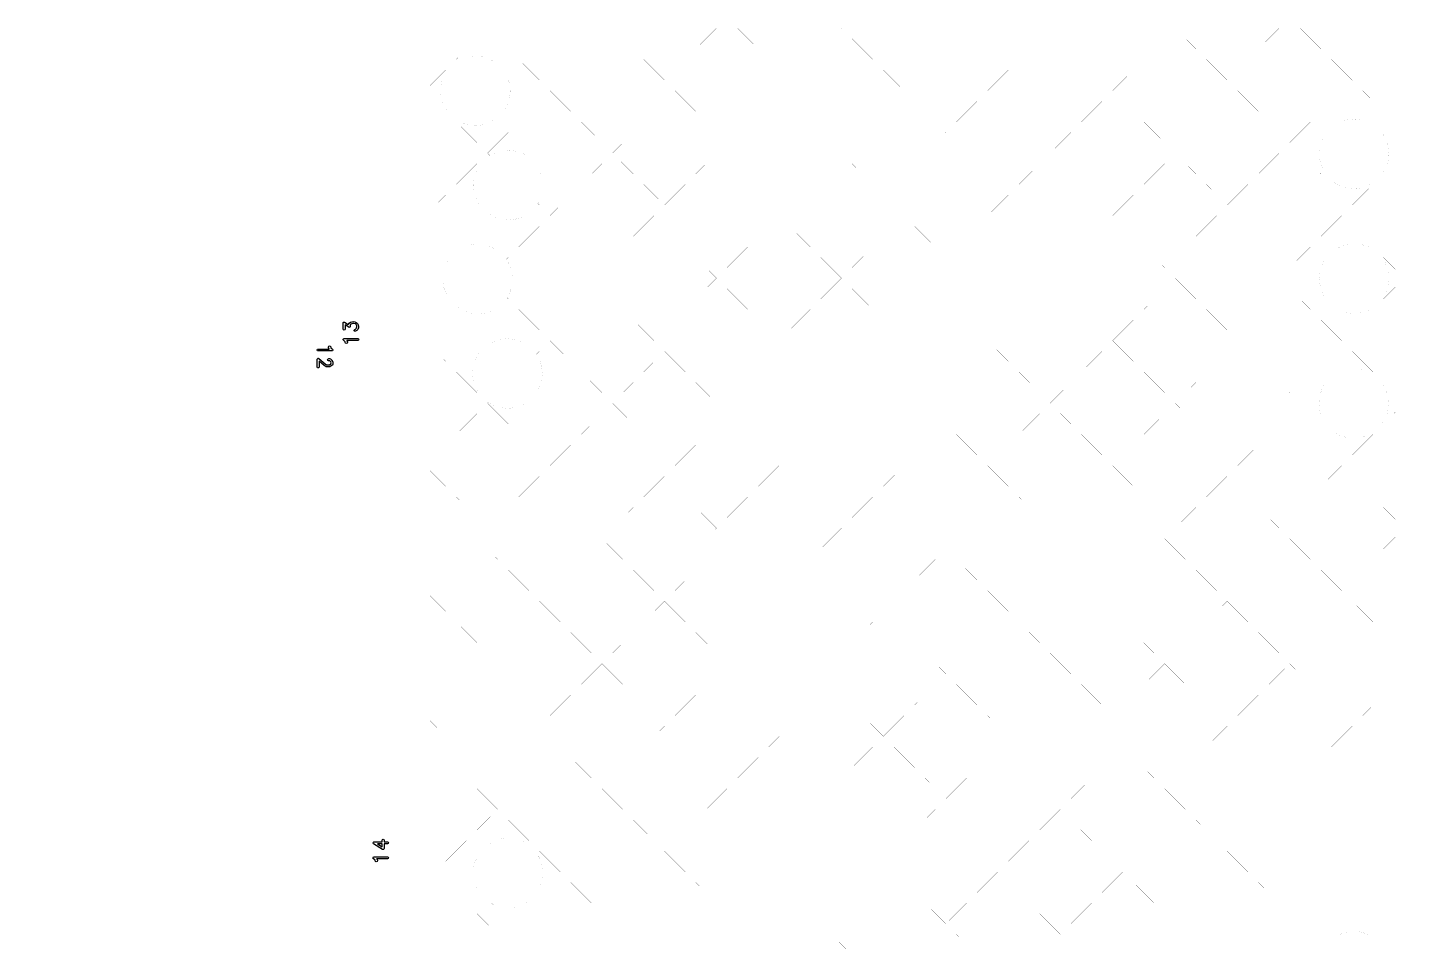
# Model space of a CAD drawing. Extents: x 726 to 4465, y 139 to 737.
# Drawn here: x 4082.4 to 4139.5, y 637.1 to 674.4 of the extents above; entities that cross this region are included whole.
import ezdxf

# ---------------------------------------------------------------- set-up
doc = ezdxf.new("R2010")
doc.units = 0
doc.layers.add('b_area', color=6, linetype='Continuous')
doc.layers.add('c_area', color=5, linetype='Continuous')

# ---------------------------------------------------------------- blocks, each defined once
blk = doc.blocks.new('PAD_R5')
at = {"layer": 'c_area', "const_width": 0.5}
blk.add_lwpolyline([(0.25, 0, 1), (-0.25, 0, 1)], format="xyb", close=True, dxfattribs=at)

msp = doc.modelspace()

# ---------------------------------------------------------------- linework, layer by layer
at = {"layer": 'b_area'}
msp.add_line((4096.667, 641.029), (4096.858, 640.912), dxfattribs=at)
at = {"layer": 'b_area', "const_width": 0.0008}
for points in [[(4082.37, 603.304), (4082.37, 674.425), (4184.868, 674.425), (4184.868, 603.304), (4082.37, 603.304), (4082.37, 674.425), (4093.325, 674.425), (4093.325, 603.304)], [(4094.14, 603.304), (4094.14, 674.425), (4094.749, 674.425), (4094.749, 603.304)], [(4095.359, 603.304), (4095.359, 674.425), (4095.968, 674.425), (4095.968, 603.304)], [(4096.58, 603.304), (4096.58, 674.425), (4097.19, 674.425), (4097.19, 603.304)], [(4102.45, 673.135), (4103.297, 672.288), (4104.145, 673.136), (4103.298, 673.983)], [(4105.007, 673.136), (4105.855, 672.288), (4106.702, 673.135), (4105.854, 673.983)], [(4107.564, 673.135), (4108.411, 672.288), (4109.259, 673.136), (4108.412, 673.983)], [(4110.122, 673.136), (4110.97, 672.288), (4111.817, 673.135), (4110.969, 673.983)], [(4112.679, 673.135), (4113.527, 672.287), (4114.375, 673.135), (4113.527, 673.983)], [(4115.237, 673.135), (4116.084, 672.288), (4116.932, 673.136), (4116.085, 673.983)], [(4117.794, 673.136), (4118.642, 672.288), (4119.49, 673.135), (4118.641, 673.983)], [(4120.352, 673.135), (4121.2, 672.287), (4122.048, 673.135), (4121.2, 673.983)], [(4122.91, 673.135), (4123.757, 672.288), (4124.605, 673.136), (4123.758, 673.983)], [(4125.467, 673.136), (4126.315, 672.288), (4127.162, 673.135), (4126.314, 673.983)], [(4128.024, 673.135), (4128.873, 672.287), (4129.721, 673.135), (4128.873, 673.983)], [(4130.583, 673.135), (4131.43, 672.288), (4132.278, 673.136), (4131.431, 673.983)], [(4133.14, 673.136), (4133.988, 672.288), (4134.835, 673.135), (4133.987, 673.983)], [(4135.697, 673.135), (4136.545, 672.287), (4137.393, 673.135), (4136.545, 673.983)], [(4103.728, 671.857), (4104.576, 671.009), (4105.424, 671.857), (4104.576, 672.705)], [(4106.286, 671.857), (4107.133, 671.01), (4107.98, 671.857), (4107.133, 672.704)], [(4108.842, 671.857), (4109.69, 671.009), (4110.539, 671.857), (4109.69, 672.705)], [(4111.401, 671.857), (4112.249, 671.009), (4113.096, 671.856), (4112.248, 672.704)], [(4113.958, 671.856), (4114.805, 671.009), (4115.653, 671.857), (4114.806, 672.704)], [(4116.515, 671.857), (4117.363, 671.009), (4118.211, 671.857), (4117.363, 672.705)], [(4119.073, 671.857), (4119.922, 671.009), (4120.769, 671.856), (4119.921, 672.704)], [(4121.631, 671.856), (4122.478, 671.009), (4123.326, 671.857), (4122.479, 672.704)], [(4124.188, 671.857), (4125.036, 671.009), (4125.884, 671.857), (4125.036, 672.705)], [(4126.746, 671.857), (4127.594, 671.009), (4128.442, 671.856), (4127.593, 672.704)], [(4129.304, 671.856), (4130.151, 671.009), (4130.999, 671.857), (4130.152, 672.704)], [(4131.861, 671.857), (4132.709, 671.009), (4133.557, 671.857), (4132.709, 672.705)], [(4134.419, 671.857), (4135.267, 671.009), (4136.114, 671.856), (4135.266, 672.704)], [(4136.976, 671.856), (4137.823, 671.009), (4138.305, 671.49), (4138.305, 672.223), (4137.825, 672.704)], [(4102.449, 670.578), (4103.297, 669.73), (4104.145, 670.578), (4103.297, 671.426)], [(4105.007, 670.578), (4105.854, 669.731), (4106.702, 670.579), (4105.855, 671.426)], [(4107.564, 670.579), (4108.412, 669.731), (4109.259, 670.578), (4108.411, 671.426)], [(4110.122, 670.578), (4110.97, 669.73), (4111.818, 670.578), (4110.97, 671.426)], [(4112.68, 670.578), (4113.527, 669.731), (4114.374, 670.578), (4113.527, 671.425)], [(4115.236, 670.578), (4116.084, 669.73), (4116.932, 670.578), (4116.084, 671.426)], [(4117.794, 670.578), (4118.642, 669.73), (4119.491, 670.578), (4118.642, 671.426)], [(4120.353, 670.578), (4121.2, 669.731), (4122.047, 670.578), (4121.2, 671.425)], [(4122.909, 670.578), (4123.757, 669.73), (4124.605, 670.578), (4123.757, 671.426)], [(4125.467, 670.578), (4126.315, 669.73), (4127.163, 670.578), (4126.315, 671.426)], [(4128.025, 670.578), (4128.873, 669.731), (4129.72, 670.578), (4128.873, 671.425)], [(4130.582, 670.578), (4131.43, 669.73), (4132.278, 670.578), (4131.43, 671.426)], [(4133.14, 670.578), (4133.988, 669.73), (4134.836, 670.578), (4133.988, 671.426)], [(4098.819, 669.093), (4099.46, 668.451), (4100.308, 669.3), (4099.461, 670.147), (4098.819, 669.505)], [(4103.728, 669.299), (4104.575, 668.451), (4105.423, 669.3), (4104.576, 670.147)], [(4106.285, 669.3), (4107.133, 668.451), (4107.981, 669.3), (4107.133, 670.148)], [(4108.843, 669.3), (4109.691, 668.451), (4110.539, 669.299), (4109.69, 670.147)], [(4111.401, 669.299), (4112.248, 668.451), (4113.096, 669.3), (4112.249, 670.147)], [(4113.958, 669.3), (4114.806, 668.451), (4115.653, 669.299), (4114.805, 670.147)], [(4116.515, 669.299), (4117.363, 668.45), (4118.211, 669.299), (4117.363, 670.147)], [(4119.073, 669.299), (4119.921, 668.451), (4120.769, 669.3), (4119.922, 670.147)], [(4121.631, 669.3), (4122.479, 668.451), (4123.326, 669.299), (4122.478, 670.147)], [(4124.188, 669.299), (4125.036, 668.45), (4125.884, 669.299), (4125.036, 670.147)], [(4126.746, 669.299), (4127.593, 668.451), (4128.441, 669.3), (4127.594, 670.147)], [(4129.304, 669.3), (4130.152, 668.451), (4130.999, 669.299), (4130.151, 670.147)], [(4131.861, 669.299), (4132.709, 668.45), (4133.557, 669.299), (4132.709, 670.147)], [(4105.006, 668.02), (4105.854, 667.172), (4106.702, 668.02), (4105.854, 668.869)], [(4107.564, 668.02), (4108.412, 667.172), (4109.26, 668.02), (4108.412, 668.869)], [(4110.123, 668.02), (4110.97, 667.173), (4111.817, 668.02), (4110.97, 668.868)], [(4112.679, 668.02), (4113.527, 667.172), (4114.375, 668.02), (4113.527, 668.869)], [(4115.237, 668.02), (4116.085, 667.172), (4116.932, 668.019), (4116.084, 668.868)], [(4117.794, 668.019), (4118.641, 667.172), (4119.49, 668.02), (4118.642, 668.868)], [(4120.352, 668.02), (4121.2, 667.172), (4122.048, 668.02), (4121.2, 668.869)], [(4122.91, 668.02), (4123.758, 667.172), (4124.605, 668.019), (4123.757, 668.868)], [(4125.467, 668.019), (4126.314, 667.172), (4127.162, 668.02), (4126.315, 668.867)], [(4128.024, 668.02), (4128.873, 667.172), (4129.721, 668.02), (4128.873, 668.869)], [(4130.583, 668.02), (4131.431, 667.172), (4132.278, 668.019), (4131.43, 668.868)], [(4133.14, 668.019), (4133.987, 667.172), (4134.835, 668.02), (4133.988, 668.868)], [(4098.819, 666.534), (4099.46, 665.893), (4100.308, 666.741), (4099.46, 667.589), (4098.819, 666.948)], [(4103.728, 666.742), (4104.576, 665.894), (4105.423, 666.741), (4104.575, 667.589)], [(4106.285, 666.741), (4107.133, 665.893), (4107.981, 666.741), (4107.133, 667.589)], [(4108.843, 666.741), (4109.69, 665.894), (4110.539, 666.742), (4109.691, 667.589)], [(4111.401, 666.742), (4112.249, 665.894), (4113.096, 666.741), (4112.248, 667.589)], [(4113.958, 666.741), (4114.806, 665.893), (4115.654, 666.741), (4114.806, 667.589)], [(4116.516, 666.741), (4117.363, 665.894), (4118.21, 666.741), (4117.363, 667.588)], [(4119.072, 666.741), (4119.921, 665.893), (4120.769, 666.741), (4119.921, 667.589)], [(4121.631, 666.741), (4122.479, 665.893), (4123.327, 666.741), (4122.479, 667.589)], [(4124.189, 666.741), (4125.036, 665.894), (4125.883, 666.741), (4125.036, 667.588)], [(4126.745, 666.741), (4127.593, 665.893), (4128.442, 666.741), (4127.593, 667.589)], [(4129.304, 666.741), (4130.152, 665.893), (4131, 666.741), (4130.152, 667.589)], [(4131.862, 666.741), (4132.709, 665.894), (4133.556, 666.741), (4132.709, 667.588)], [(4134.418, 666.741), (4135.266, 665.893), (4136.114, 666.741), (4135.266, 667.589)], [(4136.976, 666.741), (4137.825, 665.893), (4138.305, 666.374), (4138.305, 667.109), (4137.825, 667.589)], [(4102.449, 665.463), (4103.297, 664.615), (4104.145, 665.463), (4103.297, 666.311)], [(4105.007, 665.463), (4105.855, 664.615), (4106.702, 665.462), (4105.854, 666.31)], [(4107.564, 665.462), (4108.411, 664.615), (4109.259, 665.463), (4108.412, 666.31)], [(4110.122, 665.463), (4110.97, 664.615), (4111.818, 665.463), (4110.97, 666.311)], [(4112.68, 665.463), (4113.528, 664.615), (4114.375, 665.462), (4113.527, 666.31)], [(4115.237, 665.462), (4116.084, 664.615), (4116.932, 665.463), (4116.085, 666.31)], [(4117.794, 665.463), (4118.642, 664.615), (4119.49, 665.462), (4118.641, 666.31)], [(4120.352, 665.462), (4121.2, 664.614), (4122.048, 665.462), (4121.2, 666.31)], [(4122.91, 665.462), (4123.757, 664.615), (4124.605, 665.463), (4123.758, 666.31)], [(4125.467, 665.463), (4126.315, 664.615), (4127.162, 665.462), (4126.314, 666.31)], [(4128.024, 665.462), (4128.873, 664.614), (4129.721, 665.462), (4128.873, 666.31)], [(4130.583, 665.462), (4131.43, 664.615), (4132.278, 665.463), (4131.431, 666.31)], [(4133.14, 665.463), (4133.988, 664.615), (4134.835, 665.462), (4133.987, 666.31)], [(4103.728, 664.184), (4104.576, 663.336), (4105.424, 664.184), (4104.576, 665.032)], [(4106.286, 664.184), (4107.133, 663.337), (4107.98, 664.184), (4107.133, 665.031)], [(4108.842, 664.184), (4109.69, 663.336), (4110.539, 664.184), (4109.69, 665.032)], [(4111.401, 664.184), (4112.249, 663.336), (4113.097, 664.184), (4112.249, 665.032)], [(4113.959, 664.184), (4114.806, 663.337), (4115.653, 664.184), (4114.806, 665.031)], [(4116.515, 664.184), (4117.363, 663.336), (4118.211, 664.184), (4117.363, 665.032)], [(4119.073, 664.184), (4119.922, 663.336), (4120.769, 664.183), (4119.921, 665.031)], [(4121.631, 664.183), (4122.478, 663.336), (4123.326, 664.184), (4122.479, 665.031)], [(4124.188, 664.184), (4125.036, 663.336), (4125.884, 664.184), (4125.036, 665.032)], [(4126.746, 664.184), (4127.594, 663.336), (4128.442, 664.183), (4127.593, 665.031)], [(4129.304, 664.183), (4130.151, 663.336), (4130.999, 664.184), (4130.152, 665.031)], [(4131.861, 664.184), (4132.709, 663.336), (4133.557, 664.184), (4132.709, 665.032)], [(4102.449, 662.905), (4103.297, 662.057), (4104.145, 662.905), (4103.297, 663.753)], [(4105.007, 662.905), (4105.854, 662.058), (4106.702, 662.906), (4105.855, 663.753)], [(4107.564, 662.906), (4108.412, 662.058), (4109.259, 662.905), (4108.411, 663.753)], [(4110.122, 662.905), (4110.97, 662.057), (4111.818, 662.905), (4110.97, 663.753)], [(4112.68, 662.905), (4113.527, 662.058), (4114.375, 662.906), (4113.528, 663.753)], [(4115.237, 662.906), (4116.085, 662.058), (4116.932, 662.905), (4116.084, 663.753)], [(4117.794, 662.905), (4118.642, 662.057), (4119.491, 662.905), (4118.642, 663.753)], [(4120.353, 662.905), (4121.2, 662.058), (4122.047, 662.905), (4121.2, 663.752)], [(4122.909, 662.905), (4123.757, 662.057), (4124.605, 662.905), (4123.757, 663.753)], [(4125.467, 662.905), (4126.315, 662.057), (4127.163, 662.905), (4126.315, 663.753)], [(4128.025, 662.905), (4128.873, 662.058), (4129.72, 662.905), (4128.873, 663.752)], [(4130.582, 662.905), (4131.43, 662.057), (4132.278, 662.905), (4131.43, 663.753)], [(4133.14, 662.905), (4133.988, 662.057), (4134.836, 662.905), (4133.988, 663.753)], [(4098.819, 661.42), (4099.46, 660.779), (4100.308, 661.627), (4099.46, 662.475), (4098.819, 661.834)], [(4103.728, 661.626), (4104.575, 660.779), (4105.423, 661.627), (4104.576, 662.474)], [(4106.285, 661.627), (4107.133, 660.779), (4107.981, 661.627), (4107.133, 662.475)], [(4108.843, 661.627), (4109.691, 660.779), (4110.539, 661.626), (4109.69, 662.474)], [(4111.401, 661.626), (4112.248, 660.779), (4113.096, 661.627), (4112.249, 662.474)], [(4113.958, 661.627), (4114.806, 660.779), (4115.654, 661.627), (4114.806, 662.475)], [(4116.516, 661.627), (4117.364, 660.779), (4118.211, 661.626), (4117.363, 662.474)], [(4119.073, 661.626), (4119.921, 660.779), (4120.769, 661.627), (4119.922, 662.474)], [(4121.631, 661.627), (4122.479, 660.779), (4123.326, 661.626), (4122.478, 662.474)], [(4124.188, 661.626), (4125.036, 660.778), (4125.884, 661.626), (4125.036, 662.474)], [(4126.746, 661.626), (4127.593, 660.779), (4128.442, 661.627), (4127.594, 662.474)], [(4129.304, 661.627), (4130.152, 660.779), (4130.999, 661.626), (4130.151, 662.474)], [(4131.861, 661.626), (4132.709, 660.778), (4133.557, 661.626), (4132.709, 662.474)], [(4134.419, 661.626), (4135.266, 660.779), (4136.114, 661.627), (4135.267, 662.474)], [(4136.976, 661.627), (4137.825, 660.779), (4138.305, 661.259), (4138.305, 661.992), (4137.824, 662.474)], [(4105.006, 660.348), (4105.854, 659.499), (4106.702, 660.348), (4105.854, 661.196)], [(4107.564, 660.348), (4108.412, 659.499), (4109.26, 660.348), (4108.412, 661.196)], [(4110.123, 660.348), (4110.97, 659.501), (4111.817, 660.348), (4110.97, 661.195)], [(4112.679, 660.348), (4113.527, 659.499), (4114.375, 660.348), (4113.527, 661.196)], [(4115.237, 660.348), (4116.085, 659.499), (4116.933, 660.348), (4116.085, 661.196)], [(4117.795, 660.348), (4118.642, 659.5), (4119.49, 660.348), (4118.642, 661.195)], [(4120.352, 660.348), (4121.2, 659.499), (4122.048, 660.348), (4121.2, 661.196)], [(4122.91, 660.348), (4123.758, 659.499), (4124.605, 660.347), (4123.757, 661.195)], [(4125.467, 660.347), (4126.314, 659.499), (4127.162, 660.348), (4126.315, 661.195)], [(4128.024, 660.348), (4128.873, 659.499), (4129.721, 660.348), (4128.873, 661.196)], [(4130.583, 660.348), (4131.431, 659.499), (4132.278, 660.347), (4131.43, 661.195)], [(4133.14, 660.347), (4133.987, 659.499), (4134.835, 660.348), (4133.988, 661.195)], [(4098.819, 658.861), (4099.46, 658.22), (4100.308, 659.068), (4099.46, 659.917), (4098.819, 659.275)], [(4103.728, 659.069), (4104.576, 658.221), (4105.423, 659.068), (4104.575, 659.917)], [(4106.285, 659.068), (4107.133, 658.22), (4107.981, 659.068), (4107.133, 659.917)], [(4108.843, 659.068), (4109.69, 658.221), (4110.539, 659.069), (4109.691, 659.917)], [(4111.401, 659.069), (4112.249, 658.221), (4113.096, 659.068), (4112.248, 659.917)], [(4113.958, 659.068), (4114.806, 658.22), (4115.654, 659.068), (4114.806, 659.917)], [(4116.516, 659.068), (4117.363, 658.221), (4118.211, 659.069), (4117.364, 659.917)], [(4119.073, 659.069), (4119.922, 658.221), (4120.769, 659.068), (4119.921, 659.917)], [(4121.631, 659.068), (4122.479, 658.22), (4123.327, 659.068), (4122.479, 659.917)], [(4124.189, 659.068), (4125.036, 658.221), (4125.883, 659.068), (4125.036, 659.916)], [(4126.745, 659.068), (4127.593, 658.22), (4128.442, 659.068), (4127.593, 659.917)], [(4129.304, 659.068), (4130.152, 658.22), (4131, 659.068), (4130.152, 659.917)], [(4131.862, 659.068), (4132.709, 658.221), (4133.556, 659.068), (4132.709, 659.916)], [(4099.891, 657.789), (4100.738, 656.942), (4101.587, 657.79), (4100.74, 658.637)], [(4102.449, 657.79), (4103.297, 656.942), (4104.145, 657.79), (4103.297, 658.638)], [(4105.007, 657.79), (4105.855, 656.942), (4106.702, 657.789), (4105.854, 658.637)], [(4107.564, 657.789), (4108.411, 656.942), (4109.259, 657.79), (4108.412, 658.637)], [(4110.122, 657.79), (4110.97, 656.942), (4111.818, 657.79), (4110.97, 658.638)], [(4112.68, 657.79), (4113.528, 656.942), (4114.375, 657.789), (4113.527, 658.637)], [(4115.237, 657.789), (4116.084, 656.942), (4116.932, 657.79), (4116.085, 658.637)], [(4117.794, 657.79), (4118.642, 656.942), (4119.491, 657.79), (4118.642, 658.638)], [(4120.353, 657.79), (4121.201, 656.942), (4122.048, 657.789), (4121.2, 658.637)], [(4122.91, 657.789), (4123.757, 656.942), (4124.605, 657.79), (4123.758, 658.637)], [(4125.467, 657.79), (4126.315, 656.942), (4127.162, 657.789), (4126.314, 658.637)], [(4128.024, 657.789), (4128.873, 656.941), (4129.721, 657.789), (4128.873, 658.637)], [(4130.583, 657.789), (4131.43, 656.942), (4132.278, 657.79), (4131.431, 658.637)], [(4133.14, 657.79), (4133.988, 656.942), (4134.835, 657.789), (4133.987, 658.637)], [(4098.819, 656.305), (4099.46, 655.664), (4100.307, 656.511), (4099.46, 657.358), (4098.819, 656.717)], [(4101.17, 656.511), (4102.018, 655.663), (4102.866, 656.511), (4102.018, 657.359)], [(4103.728, 656.511), (4104.576, 655.663), (4105.424, 656.511), (4104.576, 657.359)], [(4106.286, 656.511), (4107.133, 655.664), (4107.98, 656.511), (4107.133, 657.358)], [(4108.842, 656.511), (4109.69, 655.663), (4110.539, 656.511), (4109.69, 657.359)], [(4111.401, 656.511), (4112.249, 655.663), (4113.097, 656.511), (4112.249, 657.359)], [(4113.959, 656.511), (4114.806, 655.664), (4115.653, 656.511), (4114.806, 657.358)], [(4116.515, 656.511), (4117.363, 655.663), (4118.211, 656.511), (4117.363, 657.359)], [(4119.073, 656.511), (4119.922, 655.663), (4120.77, 656.511), (4119.922, 657.359)], [(4121.632, 656.511), (4122.479, 655.664), (4123.326, 656.511), (4122.479, 657.358)], [(4124.188, 656.511), (4125.036, 655.663), (4125.884, 656.511), (4125.036, 657.359)], [(4126.746, 656.511), (4127.594, 655.663), (4128.442, 656.51), (4127.593, 657.358)], [(4129.304, 656.51), (4130.151, 655.663), (4130.999, 656.511), (4130.152, 657.358)], [(4131.861, 656.511), (4132.709, 655.663), (4133.557, 656.511), (4132.709, 657.359)], [(4134.419, 656.511), (4135.267, 655.663), (4136.114, 656.51), (4135.266, 657.358)], [(4136.976, 656.51), (4137.824, 655.663), (4138.305, 656.145), (4138.305, 656.878), (4137.825, 657.358)], [(4099.891, 655.233), (4100.74, 654.385), (4101.587, 655.232), (4100.738, 656.08)], [(4102.449, 655.232), (4103.297, 654.384), (4104.145, 655.232), (4103.297, 656.08)], [(4105.007, 655.232), (4105.854, 654.385), (4106.702, 655.233), (4105.855, 656.08)], [(4107.564, 655.233), (4108.412, 654.385), (4109.259, 655.232), (4108.411, 656.08)], [(4110.122, 655.232), (4110.97, 654.384), (4111.818, 655.232), (4110.97, 656.08)], [(4112.68, 655.232), (4113.527, 654.385), (4114.375, 655.233), (4113.528, 656.08)], [(4115.237, 655.233), (4116.085, 654.385), (4116.932, 655.232), (4116.084, 656.08)], [(4117.794, 655.232), (4118.642, 654.384), (4119.491, 655.232), (4118.642, 656.08)], [(4120.353, 655.232), (4121.2, 654.385), (4122.048, 655.233), (4121.201, 656.08)], [(4122.91, 655.233), (4123.758, 654.385), (4124.605, 655.232), (4123.757, 656.08)], [(4125.467, 655.232), (4126.315, 654.384), (4127.163, 655.232), (4126.315, 656.08)], [(4128.025, 655.232), (4128.873, 654.385), (4129.72, 655.232), (4128.873, 656.079)], [(4130.582, 655.232), (4131.43, 654.384), (4132.278, 655.232), (4131.43, 656.08)], [(4133.14, 655.232), (4133.988, 654.384), (4134.836, 655.232), (4133.988, 656.08)], [(4135.698, 655.232), (4136.545, 654.385), (4137.392, 655.232), (4136.545, 656.079)], [(4098.819, 653.747), (4099.46, 653.106), (4100.308, 653.954), (4099.46, 654.802), (4098.819, 654.161)], [(4101.171, 653.954), (4102.019, 653.106), (4102.866, 653.953), (4102.018, 654.801)], [(4103.728, 653.953), (4104.575, 653.106), (4105.423, 653.954), (4104.576, 654.801)], [(4106.285, 653.954), (4107.133, 653.106), (4107.981, 653.954), (4107.133, 654.802)], [(4108.843, 653.954), (4109.691, 653.106), (4110.539, 653.953), (4109.69, 654.801)], [(4111.401, 653.953), (4112.248, 653.106), (4113.096, 653.954), (4112.249, 654.801)], [(4113.958, 653.954), (4114.806, 653.106), (4115.654, 653.954), (4114.806, 654.802)], [(4116.516, 653.954), (4117.364, 653.106), (4118.211, 653.953), (4117.363, 654.801)], [(4119.073, 653.953), (4119.921, 653.106), (4120.769, 653.954), (4119.922, 654.801)], [(4121.631, 653.954), (4122.479, 653.106), (4123.327, 653.954), (4122.479, 654.802)], [(4124.189, 653.954), (4125.037, 653.106), (4125.884, 653.953), (4125.036, 654.801)], [(4126.746, 653.953), (4127.593, 653.106), (4128.442, 653.954), (4127.594, 654.801)], [(4129.304, 653.954), (4130.152, 653.106), (4130.999, 653.953), (4130.151, 654.801)], [(4131.861, 653.953), (4132.709, 653.105), (4133.557, 653.953), (4132.709, 654.801)], [(4134.419, 653.953), (4135.266, 653.106), (4136.114, 653.954), (4135.267, 654.801)], [(4136.976, 653.954), (4137.825, 653.106), (4138.305, 653.586), (4138.305, 654.319), (4137.824, 654.801)], [(4099.891, 652.675), (4100.74, 651.827), (4101.588, 652.675), (4100.74, 653.523)], [(4102.45, 652.675), (4103.297, 651.828), (4104.144, 652.675), (4103.297, 653.522)], [(4105.006, 652.675), (4105.854, 651.827), (4106.702, 652.675), (4105.854, 653.523)], [(4107.564, 652.675), (4108.412, 651.827), (4109.26, 652.675), (4108.412, 653.523)], [(4110.123, 652.675), (4110.97, 651.828), (4111.817, 652.675), (4110.97, 653.522)], [(4112.679, 652.675), (4113.527, 651.827), (4114.375, 652.675), (4113.527, 653.523)], [(4115.237, 652.675), (4116.085, 651.827), (4116.933, 652.675), (4116.085, 653.523)], [(4117.795, 652.675), (4118.642, 651.828), (4119.49, 652.675), (4118.642, 653.522)], [(4120.352, 652.675), (4121.2, 651.827), (4122.048, 652.675), (4121.2, 653.523)], [(4122.91, 652.675), (4123.758, 651.827), (4124.606, 652.675), (4123.758, 653.523)], [(4125.468, 652.675), (4126.315, 651.828), (4127.162, 652.675), (4126.315, 653.522)], [(4128.024, 652.675), (4128.873, 651.827), (4129.721, 652.675), (4128.873, 653.523)], [(4130.583, 652.675), (4131.431, 651.827), (4132.278, 652.674), (4131.43, 653.522)], [(4133.14, 652.674), (4133.987, 651.827), (4134.835, 652.675), (4133.988, 653.522)], [(4135.697, 652.675), (4136.545, 651.827), (4137.393, 652.675), (4136.545, 653.523)], [(4098.819, 651.189), (4099.46, 650.548), (4100.308, 651.396), (4099.46, 652.244), (4098.819, 651.603)], [(4101.171, 651.396), (4102.018, 650.549), (4102.866, 651.397), (4102.019, 652.244)], [(4103.728, 651.397), (4104.576, 650.549), (4105.423, 651.396), (4104.575, 652.244)], [(4106.285, 651.396), (4107.133, 650.548), (4107.981, 651.396), (4107.133, 652.244)], [(4108.843, 651.396), (4109.69, 650.549), (4110.539, 651.397), (4109.691, 652.244)], [(4111.401, 651.397), (4112.249, 650.549), (4113.096, 651.396), (4112.248, 652.244)], [(4113.958, 651.396), (4114.806, 650.548), (4115.654, 651.396), (4114.806, 652.244)], [(4116.516, 651.396), (4117.363, 650.549), (4118.211, 651.397), (4117.364, 652.244)], [(4119.073, 651.397), (4119.922, 650.549), (4120.769, 651.396), (4119.921, 652.244)], [(4121.631, 651.396), (4122.479, 650.548), (4123.327, 651.396), (4122.479, 652.244)], [(4124.189, 651.396), (4125.036, 650.549), (4125.884, 651.397), (4125.037, 652.244)], [(4126.746, 651.397), (4127.594, 650.549), (4128.442, 651.396), (4127.593, 652.244)], [(4129.304, 651.396), (4130.152, 650.548), (4131, 651.396), (4130.152, 652.244)], [(4131.862, 651.396), (4132.709, 650.549), (4133.556, 651.396), (4132.709, 652.243)], [(4134.418, 651.396), (4135.266, 650.548), (4136.114, 651.396), (4135.266, 652.244)], [(4136.976, 651.396), (4137.824, 650.549), (4138.305, 651.03), (4138.305, 651.763), (4137.825, 652.244)], [(4099.891, 650.116), (4100.739, 649.269), (4101.587, 650.117), (4100.74, 650.965)], [(4102.449, 650.117), (4103.297, 649.269), (4104.145, 650.117), (4103.297, 650.966)], [(4105.007, 650.117), (4105.855, 649.269), (4106.702, 650.116), (4105.854, 650.965)], [(4107.564, 650.116), (4108.411, 649.269), (4109.259, 650.117), (4108.412, 650.965)], [(4110.122, 650.117), (4110.97, 649.269), (4111.818, 650.117), (4110.97, 650.966)], [(4112.68, 650.117), (4113.528, 649.269), (4114.375, 650.116), (4113.527, 650.965)], [(4115.237, 650.116), (4116.084, 649.269), (4116.932, 650.117), (4116.085, 650.965)], [(4117.794, 650.117), (4118.642, 649.269), (4119.491, 650.117), (4118.642, 650.966)], [(4120.353, 650.117), (4121.201, 649.269), (4122.048, 650.116), (4121.2, 650.965)], [(4122.91, 650.116), (4123.757, 649.269), (4124.605, 650.117), (4123.758, 650.965)], [(4125.467, 650.117), (4126.315, 649.269), (4127.163, 650.117), (4126.315, 650.966)], [(4128.025, 650.117), (4128.874, 649.269), (4129.721, 650.116), (4128.873, 650.965)], [(4130.583, 650.116), (4131.43, 649.269), (4132.278, 650.117), (4131.431, 650.965)], [(4133.14, 650.117), (4133.988, 649.269), (4134.835, 650.116), (4133.987, 650.965)], [(4135.697, 650.116), (4136.544, 649.269), (4137.392, 650.117), (4136.545, 650.965)], [(4098.819, 648.632), (4099.46, 647.991), (4100.307, 648.838), (4099.46, 649.685), (4098.819, 649.044)], [(4101.17, 648.838), (4102.018, 647.99), (4102.866, 648.838), (4102.018, 649.686)], [(4103.728, 648.838), (4104.576, 647.99), (4105.424, 648.838), (4104.576, 649.686)], [(4106.286, 648.838), (4107.133, 647.991), (4107.98, 648.838), (4107.133, 649.685)], [(4108.842, 648.838), (4109.69, 647.99), (4110.539, 648.838), (4109.69, 649.686)], [(4111.401, 648.838), (4112.249, 647.99), (4113.097, 648.838), (4112.249, 649.686)], [(4113.959, 648.838), (4114.806, 647.991), (4115.653, 648.838), (4114.806, 649.685)], [(4116.515, 648.838), (4117.363, 647.99), (4118.211, 648.838), (4117.363, 649.686)], [(4119.073, 648.838), (4119.922, 647.99), (4120.77, 648.838), (4119.922, 649.686)], [(4121.632, 648.838), (4122.479, 647.991), (4123.326, 648.838), (4122.479, 649.685)], [(4124.188, 648.838), (4125.036, 647.99), (4125.884, 648.838), (4125.036, 649.686)], [(4126.746, 648.838), (4127.594, 647.99), (4128.443, 648.838), (4127.594, 649.686)], [(4129.305, 648.838), (4130.152, 647.991), (4130.999, 648.838), (4130.152, 649.685)], [(4131.861, 648.838), (4132.709, 647.99), (4133.557, 648.838), (4132.709, 649.686)], [(4134.419, 648.838), (4135.266, 647.991), (4136.113, 648.838), (4135.266, 649.685)], [(4136.975, 648.838), (4137.824, 647.99), (4138.305, 648.472), (4138.305, 649.205), (4137.824, 649.686)], [(4099.891, 647.56), (4100.74, 646.712), (4101.587, 647.559), (4100.739, 648.407)], [(4102.449, 647.559), (4103.297, 646.711), (4104.145, 647.559), (4103.297, 648.407)], [(4105.007, 647.559), (4105.854, 646.712), (4106.702, 647.56), (4105.855, 648.407)], [(4107.564, 647.56), (4108.412, 646.712), (4109.259, 647.559), (4108.411, 648.407)], [(4110.122, 647.559), (4110.97, 646.711), (4111.818, 647.559), (4110.97, 648.407)], [(4112.68, 647.559), (4113.527, 646.712), (4114.375, 647.56), (4113.528, 648.407)], [(4115.237, 647.56), (4116.085, 646.712), (4116.932, 647.559), (4116.084, 648.407)], [(4117.794, 647.559), (4118.642, 646.711), (4119.491, 647.559), (4118.642, 648.407)], [(4120.353, 647.559), (4121.2, 646.712), (4122.048, 647.56), (4121.201, 648.407)], [(4122.91, 647.56), (4123.758, 646.712), (4124.605, 647.559), (4123.757, 648.407)], [(4125.467, 647.559), (4126.315, 646.711), (4127.163, 647.559), (4126.315, 648.407)], [(4128.025, 647.559), (4128.873, 646.712), (4129.721, 647.56), (4128.874, 648.407)], [(4130.583, 647.56), (4131.431, 646.712), (4132.278, 647.559), (4131.43, 648.407)], [(4133.14, 647.559), (4133.987, 646.712), (4134.835, 647.56), (4133.988, 648.407)], [(4135.697, 647.56), (4136.545, 646.712), (4137.392, 647.559), (4136.544, 648.407)], [(4098.819, 646.074), (4099.46, 645.433), (4100.308, 646.281), (4099.46, 647.129), (4098.819, 646.488)], [(4101.171, 646.281), (4102.019, 645.433), (4102.866, 646.28), (4102.018, 647.128)], [(4103.728, 646.28), (4104.575, 645.433), (4105.423, 646.281), (4104.576, 647.128)], [(4106.285, 646.281), (4107.133, 645.433), (4107.981, 646.281), (4107.133, 647.129)], [(4108.843, 646.281), (4109.691, 645.433), (4110.539, 646.28), (4109.69, 647.128)], [(4111.401, 646.28), (4112.248, 645.433), (4113.096, 646.281), (4112.249, 647.128)], [(4113.958, 646.281), (4114.806, 645.433), (4115.654, 646.281), (4114.806, 647.129)], [(4116.516, 646.281), (4117.364, 645.433), (4118.211, 646.28), (4117.363, 647.128)], [(4119.073, 646.28), (4119.921, 645.433), (4120.769, 646.281), (4119.922, 647.128)], [(4121.631, 646.281), (4122.479, 645.433), (4123.327, 646.281), (4122.479, 647.129)], [(4124.189, 646.281), (4125.037, 645.433), (4125.884, 646.28), (4125.036, 647.128)], [(4126.746, 646.28), (4127.593, 645.433), (4128.442, 646.281), (4127.594, 647.128)], [(4129.304, 646.281), (4130.152, 645.433), (4131, 646.281), (4130.152, 647.129)], [(4131.862, 646.281), (4132.709, 645.434), (4133.556, 646.281), (4132.709, 647.128)], [(4134.418, 646.281), (4135.266, 645.433), (4136.114, 646.281), (4135.266, 647.129)], [(4136.976, 646.281), (4137.825, 645.433), (4138.305, 645.914), (4138.305, 646.647), (4137.824, 647.128)], [(4099.891, 645.002), (4100.74, 644.154), (4101.588, 645.002), (4100.74, 645.85)], [(4102.45, 645.002), (4103.297, 644.155), (4104.144, 645.002), (4103.297, 645.849)], [(4105.006, 645.002), (4105.854, 644.154), (4106.702, 645.002), (4105.854, 645.85)], [(4107.564, 645.002), (4108.412, 644.154), (4109.26, 645.002), (4108.412, 645.85)], [(4110.123, 645.002), (4110.97, 644.155), (4111.817, 645.002), (4110.97, 645.849)], [(4112.679, 645.002), (4113.527, 644.154), (4114.375, 645.002), (4113.527, 645.85)], [(4115.237, 645.002), (4116.085, 644.154), (4116.933, 645.002), (4116.085, 645.85)], [(4117.795, 645.002), (4118.642, 644.155), (4119.49, 645.002), (4118.642, 645.849)], [(4120.352, 645.002), (4121.2, 644.154), (4122.048, 645.002), (4121.2, 645.85)], [(4122.91, 645.002), (4123.758, 644.154), (4124.606, 645.002), (4123.758, 645.85)], [(4125.468, 645.002), (4126.315, 644.155), (4127.162, 645.002), (4126.315, 645.849)], [(4128.024, 645.002), (4128.873, 644.154), (4129.721, 645.002), (4128.873, 645.85)], [(4130.583, 645.002), (4131.43, 644.155), (4132.278, 645.003), (4131.431, 645.85)], [(4133.14, 645.003), (4133.988, 644.155), (4134.835, 645.002), (4133.987, 645.85)], [(4135.697, 645.002), (4136.545, 644.154), (4137.393, 645.002), (4136.545, 645.85)], [(4098.819, 643.516), (4099.46, 642.875), (4100.308, 643.723), (4099.46, 644.571), (4098.819, 643.93)], [(4101.171, 643.723), (4102.018, 642.876), (4102.866, 643.724), (4102.019, 644.571)], [(4103.728, 643.724), (4104.576, 642.876), (4105.423, 643.723), (4104.575, 644.571)], [(4106.285, 643.723), (4107.133, 642.875), (4107.981, 643.723), (4107.133, 644.571)], [(4108.843, 643.723), (4109.69, 642.876), (4110.539, 643.724), (4109.691, 644.571)], [(4111.401, 643.724), (4112.249, 642.876), (4113.096, 643.723), (4112.248, 644.571)], [(4113.958, 643.723), (4114.806, 642.875), (4115.654, 643.723), (4114.806, 644.571)], [(4116.516, 643.723), (4117.363, 642.876), (4118.211, 643.724), (4117.364, 644.571)], [(4119.073, 643.724), (4119.922, 642.876), (4120.769, 643.723), (4119.921, 644.571)], [(4121.631, 643.723), (4122.479, 642.875), (4123.327, 643.723), (4122.479, 644.571)], [(4124.189, 643.723), (4125.036, 642.876), (4125.884, 643.724), (4125.037, 644.571)], [(4126.746, 643.724), (4127.594, 642.876), (4128.442, 643.723), (4127.593, 644.571)], [(4129.304, 643.723), (4130.151, 642.876), (4130.999, 643.724), (4130.152, 644.571)], [(4131.861, 643.724), (4132.709, 642.876), (4133.557, 643.724), (4132.709, 644.572)], [(4134.419, 643.724), (4135.267, 642.876), (4136.114, 643.723), (4135.266, 644.571)], [(4136.976, 643.723), (4137.823, 642.876), (4138.305, 643.357), (4138.305, 644.09), (4137.825, 644.571)], [(4099.891, 642.444), (4100.738, 641.597), (4101.587, 642.445), (4100.74, 643.292)], [(4102.449, 642.445), (4103.297, 641.597), (4104.145, 642.445), (4103.297, 643.293)], [(4105.007, 642.445), (4105.855, 641.597), (4106.702, 642.444), (4105.854, 643.292)], [(4107.564, 642.444), (4108.411, 641.597), (4109.259, 642.445), (4108.412, 643.292)], [(4110.122, 642.445), (4110.97, 641.597), (4111.818, 642.445), (4110.97, 643.293)], [(4112.68, 642.445), (4113.528, 641.597), (4114.375, 642.444), (4113.527, 643.292)], [(4115.237, 642.444), (4116.084, 641.597), (4116.932, 642.445), (4116.085, 643.292)], [(4117.794, 642.445), (4118.642, 641.597), (4119.491, 642.445), (4118.642, 643.293)], [(4120.353, 642.445), (4121.201, 641.597), (4122.048, 642.444), (4121.2, 643.292)], [(4122.91, 642.444), (4123.757, 641.597), (4124.605, 642.445), (4123.758, 643.292)], [(4125.467, 642.445), (4126.315, 641.597), (4127.163, 642.445), (4126.315, 643.293)], [(4128.025, 642.445), (4128.873, 641.598), (4129.72, 642.445), (4128.873, 643.292)], [(4130.582, 642.445), (4131.43, 641.597), (4132.278, 642.445), (4131.43, 643.293)], [(4133.14, 642.445), (4133.988, 641.597), (4134.836, 642.445), (4133.988, 643.293)], [(4135.698, 642.445), (4136.545, 641.598), (4137.392, 642.445), (4136.545, 643.292)], [(4098.819, 640.96), (4099.46, 640.318), (4100.307, 641.166), (4099.46, 642.013), (4098.819, 641.371)], [(4103.728, 641.166), (4104.576, 640.317), (4105.424, 641.166), (4104.576, 642.014)], [(4106.286, 641.166), (4107.133, 640.318), (4107.98, 641.166), (4107.133, 642.013)], [(4108.842, 641.166), (4109.69, 640.317), (4110.539, 641.166), (4109.69, 642.014)], [(4111.401, 641.166), (4112.249, 640.317), (4113.097, 641.165), (4112.249, 642.014)], [(4113.959, 641.166), (4114.806, 640.318), (4115.653, 641.166), (4114.806, 642.013)], [(4116.515, 641.166), (4117.363, 640.317), (4118.211, 641.166), (4117.363, 642.014)], [(4119.073, 641.166), (4119.922, 640.317), (4120.77, 641.166), (4119.922, 642.014)], [(4121.632, 641.166), (4122.479, 640.318), (4123.326, 641.166), (4122.479, 642.013)], [(4124.188, 641.166), (4125.036, 640.317), (4125.884, 641.166), (4125.036, 642.014)], [(4126.746, 641.166), (4127.593, 640.318), (4128.442, 641.167), (4127.594, 642.014)], [(4129.304, 641.167), (4130.152, 640.318), (4130.999, 641.166), (4130.151, 642.014)], [(4131.861, 641.166), (4132.709, 640.317), (4133.557, 641.166), (4132.709, 642.014)], [(4134.419, 641.166), (4135.266, 640.318), (4136.114, 641.167), (4135.267, 642.014)], [(4136.976, 641.167), (4137.825, 640.318), (4138.305, 640.799), (4138.305, 641.532), (4137.823, 642.014)], [(4105.007, 639.886), (4105.854, 639.039), (4106.702, 639.887), (4105.855, 640.734)], [(4107.564, 639.887), (4108.412, 639.039), (4109.259, 639.886), (4108.411, 640.734)], [(4110.122, 639.886), (4110.97, 639.038), (4111.818, 639.886), (4110.97, 640.734)], [(4112.68, 639.886), (4113.527, 639.039), (4114.375, 639.887), (4113.528, 640.734)], [(4115.237, 639.887), (4116.085, 639.039), (4116.932, 639.886), (4116.084, 640.734)], [(4117.794, 639.886), (4118.642, 639.038), (4119.491, 639.886), (4118.642, 640.734)], [(4120.353, 639.886), (4121.2, 639.039), (4122.048, 639.887), (4121.201, 640.734)], [(4122.91, 639.887), (4123.758, 639.039), (4124.605, 639.886), (4123.757, 640.734)], [(4125.467, 639.886), (4126.314, 639.039), (4127.162, 639.887), (4126.315, 640.734)], [(4128.024, 639.887), (4128.873, 639.039), (4129.721, 639.887), (4128.873, 640.735)], [(4130.583, 639.887), (4131.431, 639.039), (4132.278, 639.886), (4131.43, 640.734)], [(4133.14, 639.886), (4133.987, 639.039), (4134.835, 639.887), (4133.988, 640.734)], [(4135.697, 639.887), (4136.545, 639.039), (4137.393, 639.887), (4136.545, 640.735)], [(4098.819, 638.401), (4099.46, 637.76), (4100.308, 638.608), (4099.46, 639.456), (4098.819, 638.815)], [(4103.728, 638.607), (4104.575, 637.76), (4105.423, 638.608), (4104.576, 639.455)], [(4106.285, 638.608), (4107.133, 637.76), (4107.981, 638.608), (4107.133, 639.456)], [(4108.843, 638.608), (4109.691, 637.76), (4110.539, 638.607), (4109.69, 639.455)], [(4111.401, 638.607), (4112.248, 637.76), (4113.096, 638.608), (4112.249, 639.455)], [(4113.958, 638.608), (4114.806, 637.76), (4115.654, 638.608), (4114.806, 639.456)], [(4116.516, 638.608), (4117.364, 637.76), (4118.211, 638.607), (4117.363, 639.455)], [(4119.073, 638.607), (4119.921, 637.76), (4120.769, 638.608), (4119.922, 639.455)], [(4121.631, 638.608), (4122.479, 637.76), (4123.327, 638.608), (4122.479, 639.456)], [(4124.189, 638.608), (4125.036, 637.761), (4125.883, 638.608), (4125.036, 639.455)], [(4126.745, 638.608), (4127.593, 637.76), (4128.442, 638.608), (4127.593, 639.456)], [(4129.304, 638.608), (4130.152, 637.76), (4131, 638.608), (4130.152, 639.456)], [(4131.862, 638.608), (4132.709, 637.761), (4133.556, 638.608), (4132.709, 639.455)], [(4134.418, 638.608), (4135.266, 637.76), (4136.114, 638.608), (4135.266, 639.456)], [(4136.976, 638.608), (4137.825, 637.76), (4138.305, 638.241), (4138.305, 638.976), (4137.825, 639.456)], [(4099.891, 637.329), (4100.74, 636.481), (4101.588, 637.329), (4100.74, 638.177)], [(4102.45, 637.329), (4103.297, 636.482), (4104.144, 637.329), (4103.297, 638.176)], [(4105.006, 637.329), (4105.854, 636.481), (4106.702, 637.329), (4105.854, 638.177)], [(4107.564, 637.329), (4108.412, 636.481), (4109.26, 637.329), (4108.412, 638.177)], [(4110.123, 637.329), (4110.97, 636.482), (4111.817, 637.329), (4110.97, 638.176)], [(4112.679, 637.329), (4113.527, 636.481), (4114.375, 637.329), (4113.527, 638.177)], [(4115.237, 637.329), (4116.085, 636.481), (4116.933, 637.329), (4116.085, 638.177)], [(4117.795, 637.329), (4118.642, 636.482), (4119.49, 637.329), (4118.642, 638.176)], [(4120.352, 637.329), (4121.2, 636.481), (4122.048, 637.329), (4121.2, 638.177)], [(4122.91, 637.329), (4123.757, 636.482), (4124.605, 637.33), (4123.758, 638.177)], [(4125.467, 637.33), (4126.315, 636.482), (4127.162, 637.329), (4126.314, 638.177)], [(4128.024, 637.329), (4128.873, 636.481), (4129.721, 637.329), (4128.873, 638.177)], [(4130.583, 637.329), (4131.43, 636.482), (4132.278, 637.33), (4131.431, 638.177)], [(4133.14, 637.33), (4133.988, 636.482), (4134.835, 637.329), (4133.987, 638.177)]]:
    msp.add_lwpolyline(points, close=True, dxfattribs=at)
for points in [[(4098.006, 603.304), (4098.006, 674.425), (4098.819, 674.425), (4098.819, 674.207), (4099.46, 673.566), (4100.308, 674.414), (4100.298, 674.425)], [(4100.298, 674.425), (4101.181, 674.425)], [(4101.181, 674.425), (4101.171, 674.414), (4102.019, 673.566), (4102.867, 674.414), (4102.856, 674.425)], [(4102.856, 674.425), (4103.739, 674.425)], [(4103.739, 674.425), (4103.729, 674.414), (4104.576, 673.567), (4105.423, 674.414), (4105.412, 674.425)], [(4105.412, 674.425), (4106.296, 674.425)], [(4106.296, 674.425), (4106.285, 674.414), (4107.133, 673.566), (4107.981, 674.414), (4107.971, 674.425)], [(4107.971, 674.425), (4108.854, 674.425)], [(4108.854, 674.425), (4108.843, 674.414), (4109.69, 673.567), (4110.538, 674.414), (4110.527, 674.425)], [(4110.527, 674.425), (4111.41, 674.425)], [(4111.41, 674.425), (4111.4, 674.414), (4112.248, 673.566), (4113.096, 674.414), (4113.085, 674.425)], [(4113.085, 674.425), (4113.969, 674.425)], [(4113.969, 674.425), (4113.958, 674.414), (4114.806, 673.566), (4115.654, 674.414), (4115.643, 674.425)], [(4115.643, 674.425), (4116.527, 674.425)], [(4116.527, 674.425), (4116.516, 674.414), (4117.363, 673.567), (4118.21, 674.414), (4118.2, 674.425)], [(4118.2, 674.425), (4119.083, 674.425)], [(4119.083, 674.425), (4119.072, 674.414), (4119.921, 673.566), (4120.769, 674.414), (4120.758, 674.425)], [(4120.758, 674.425), (4121.641, 674.425)], [(4121.641, 674.425), (4121.631, 674.414), (4122.479, 673.566), (4123.327, 674.414), (4123.316, 674.425)], [(4123.316, 674.425), (4124.2, 674.425)], [(4124.2, 674.425), (4124.189, 674.414), (4125.036, 673.567), (4125.883, 674.414), (4125.873, 674.425)], [(4125.873, 674.425), (4126.756, 674.425)], [(4126.756, 674.425), (4126.745, 674.414), (4127.593, 673.566), (4128.441, 674.414), (4128.431, 674.425)], [(4128.431, 674.425), (4129.314, 674.425)], [(4129.314, 674.425), (4129.304, 674.414), (4130.152, 673.566), (4131, 674.414), (4130.989, 674.425)], [(4130.989, 674.425), (4131.873, 674.425)], [(4131.873, 674.425), (4131.862, 674.414), (4132.709, 673.567), (4133.556, 674.414), (4133.545, 674.425)], [(4133.545, 674.425), (4134.429, 674.425)], [(4134.429, 674.425), (4134.418, 674.414), (4135.266, 673.566), (4136.114, 674.414), (4136.104, 674.425)], [(4136.104, 674.425), (4136.987, 674.425)], [(4136.987, 674.425), (4136.976, 674.414), (4137.825, 673.566), (4138.305, 674.047), (4138.305, 674.425), (4139.118, 674.425), (4139.118, 603.304), (4138.169, 603.304), (4137.823, 603.649), (4137.478, 603.304), (4136.616, 603.304)]]:
    msp.add_lwpolyline(points, dxfattribs=at)
for points in [[(4099.891, 673.135), (4099.95, 673.077, -0.134865), (4100.677, 673.276, -0.151235), (4101.48, 673.027), (4101.588, 673.135), (4100.74, 673.983)], [(4098.819, 671.651), (4099.461, 671.009), (4099.503, 671.05, -0.151236), (4099.254, 671.854, -0.15176), (4099.505, 672.66), (4099.46, 672.704), (4098.819, 672.063)], [(4101.898, 672.583, -0.135394), (4102.099, 671.854, -0.134868), (4101.899, 671.127), (4102.018, 671.009), (4102.866, 671.857), (4102.019, 672.704)], [(4135.698, 670.578), (4135.827, 670.449, -0.149918), (4136.625, 670.694, -0.129279), (4137.324, 670.51), (4137.392, 670.578), (4136.545, 671.425)], [(4099.892, 670.578), (4100.74, 669.731), (4101.587, 670.578), (4101.482, 670.682, -0.151755), (4100.677, 670.431, -0.135395), (4099.947, 670.633)], [(4101.171, 669.3), (4101.271, 669.199, -0.139371), (4102.02, 669.411, -0.139104), (4102.767, 669.199), (4102.866, 669.299), (4102.018, 670.147)], [(4134.419, 669.299), (4135.266, 668.451), (4135.386, 668.571, -0.129283), (4135.202, 669.271, -0.136722), (4135.407, 670.007), (4135.267, 670.147)], [(4137.779, 670.102, -0.157273), (4138.047, 669.271, -0.14992), (4137.802, 668.474), (4137.825, 668.451), (4138.305, 668.932), (4138.305, 669.665), (4137.823, 670.147)], [(4099.891, 668.02), (4100.74, 667.172), (4100.809, 667.242, -0.139105), (4100.597, 667.989, -0.147286), (4100.834, 668.774), (4100.74, 668.869)], [(4103.205, 668.776, -0.147551), (4103.442, 667.989, -0.13937), (4103.229, 667.241), (4103.297, 667.173), (4104.144, 668.02), (4103.297, 668.868)], [(4135.697, 668.02), (4136.545, 667.172), (4137.393, 668.02), (4137.36, 668.054, -0.136721), (4136.625, 667.849, -0.15727), (4135.794, 668.117)], [(4101.171, 666.741), (4102.018, 665.894), (4102.866, 666.742), (4102.805, 666.803, -0.147285), (4102.02, 666.567, -0.147549), (4101.233, 666.804)], [(4099.891, 665.462), (4100.004, 665.35, -0.142276), (4100.766, 665.571, -0.135136), (4101.494, 665.37), (4101.587, 665.463), (4100.74, 666.31)], [(4135.697, 665.462), (4135.823, 665.337, -0.151755), (4136.629, 665.587, -0.130082), (4137.332, 665.401), (4137.393, 665.462), (4136.545, 666.31)], [(4098.819, 663.978), (4099.46, 663.337), (4099.544, 663.42, -0.135136), (4099.344, 664.148, -0.144389), (4099.571, 664.92), (4099.46, 665.031), (4098.819, 664.39)], [(4101.939, 664.953, -0.15149), (4102.188, 664.148, -0.142273), (4101.967, 663.387), (4102.018, 663.336), (4102.866, 664.184), (4102.018, 665.032)], [(4134.419, 664.184), (4135.267, 663.336), (4135.392, 663.461, -0.13008), (4135.206, 664.165, -0.134868), (4135.406, 664.891), (4135.266, 665.031)], [(4137.786, 664.992, -0.156481), (4138.051, 664.165, -0.151757), (4137.801, 663.359), (4137.824, 663.336), (4138.305, 663.817), (4138.305, 664.551), (4137.825, 665.031)], [(4099.891, 662.906), (4100.74, 662.058), (4101.587, 662.905), (4101.538, 662.954, -0.144393), (4100.766, 662.726, -0.15149), (4099.961, 662.976)], [(4101.171, 661.627), (4101.281, 661.516, -0.130616), (4101.987, 661.704, -0.138841), (4102.733, 661.493), (4102.866, 661.626), (4102.018, 662.474)], [(4135.698, 662.905), (4136.545, 662.058), (4137.392, 662.905), (4137.355, 662.942, -0.134868), (4136.629, 662.742, -0.156482), (4135.801, 663.008)], [(4099.891, 660.348), (4100.74, 659.499), (4100.776, 659.536, -0.138841), (4100.565, 660.282, -0.155958), (4100.829, 661.107), (4100.74, 661.196)], [(4103.171, 661.069, -0.147811), (4103.41, 660.282, -0.130612), (4103.222, 659.575), (4103.297, 659.501), (4104.144, 660.348), (4103.297, 661.195)], [(4135.697, 660.348), (4135.81, 660.235, -0.15097), (4136.612, 660.483, -0.133539), (4137.333, 660.287), (4137.393, 660.348), (4136.545, 661.196)], [(4134.418, 659.068), (4135.266, 658.22), (4135.386, 658.34, -0.133539), (4135.19, 659.06, -0.135661), (4135.392, 659.791), (4135.266, 659.917)], [(4137.78, 659.872, -0.153072), (4138.035, 659.06, -0.150971), (4137.787, 658.258), (4137.825, 658.22), (4138.305, 658.701), (4138.305, 659.436), (4137.825, 659.917)], [(4101.171, 659.068), (4102.018, 658.221), (4102.866, 659.069), (4102.812, 659.123, -0.155962), (4101.987, 658.859, -0.147812), (4101.199, 659.097)], [(4135.697, 657.789), (4136.545, 656.941), (4137.393, 657.789), (4137.343, 657.84, -0.13566), (4136.612, 657.638, -0.153071), (4135.8, 657.892)], [(4101.17, 641.166), (4101.276, 641.059, -0.136721), (4102.012, 641.264, -0.138314), (4102.755, 641.054), (4102.866, 641.166), (4102.018, 642.014)], [(4099.891, 639.887), (4100.74, 639.039), (4100.799, 639.098, -0.138314), (4100.589, 639.842, -0.14992), (4100.834, 640.639), (4100.738, 640.734)], [(4103.194, 640.632, -0.148338), (4103.434, 639.842, -0.136718), (4103.229, 639.106), (4103.297, 639.038), (4104.145, 639.886), (4103.297, 640.734)], [(4101.171, 638.608), (4102.019, 637.76), (4102.866, 638.607), (4102.809, 638.664, -0.149922), (4102.012, 638.419, -0.148338), (4101.221, 638.659)], [(4135.697, 637.329), (4135.817, 637.209, -0.149394), (4136.612, 637.452, -0.131949), (4137.325, 637.261), (4137.393, 637.329), (4136.545, 638.177)]]:
    msp.add_lwpolyline(points, format="xyb", close=True, dxfattribs=at)
at = {"layer": 'b_area'}
for points in [[(4095.264, 662.096), (4095.264, 662.348, -0.595487), (4095.325, 662.381), (4095.477, 662.284, -1.20818), (4095.826, 662.037)], [(4095.344, 662.275), (4095.344, 662.096, -1), (4095.264, 662.096)], [(4095.764, 662.312, 0.372798), (4095.557, 662.268), (4095.557, 662.211, -0.595487), (4095.495, 662.177), (4095.344, 662.275)], [(4095.826, 662.037), (4095.773, 662.014, -1), (4095.741, 662.087, 0.637658), (4095.764, 662.312)], [(4094.663, 661.339, -1.522153), (4094.756, 661.339), (4094.83, 661.275, -0.700289), (4094.804, 661.205), (4094.244, 661.205)], [(4094.696, 661.285, -0.067269), (4094.69, 661.293), (4094.663, 661.339)], [(4095.278, 661.643, -0.700289), (4095.304, 661.714), (4095.864, 661.714, -1), (4095.864, 661.634), (4095.412, 661.634)], [(4095.445, 661.579, -1.522153), (4095.352, 661.579), (4095.278, 661.643)], [(4095.412, 661.634, -0.067269), (4095.418, 661.625), (4095.445, 661.579)], [(4094.244, 661.205, -1), (4094.244, 661.285), (4094.696, 661.285)], [(4094.204, 660.548), (4094.204, 660.867, -0.64983), (4094.27, 660.898), (4094.534, 660.672, 0.341953), (4094.764, 660.673)], [(4094.284, 660.781), (4094.284, 660.548, -1), (4094.204, 660.548)], [(4094.839, 660.642, -0.421664), (4094.485, 660.609), (4094.284, 660.781)], [(4094.764, 660.673, 0.570936), (4094.671, 660.805, -1), (4094.671, 660.885)], [(4096.499, 640.433, -0.700289), (4096.525, 640.503), (4097.085, 640.503, -1), (4097.085, 640.423), (4096.633, 640.423)], [(4096.666, 640.369, -1.522153), (4096.574, 640.369), (4096.499, 640.433)], [(4096.633, 640.423, -0.067269), (4096.639, 640.415), (4096.666, 640.369)]]:
    msp.add_lwpolyline(points, format="xyb", dxfattribs=at)
msp.add_lwpolyline([(4096.504, 641.035, -0.760999), (4096.525, 641.109), (4096.858, 641.109), (4096.858, 641.183, -1), (4096.938, 641.183), (4096.938, 641.109), (4097.085, 641.109, -1), (4097.085, 641.029), (4096.938, 641.029), (4096.938, 640.841, -0.589126), (4096.877, 640.806)], format="xyb", close=True, dxfattribs=at)
msp.add_lwpolyline([(4096.858, 640.912), (4096.858, 641.029), (4096.667, 641.029)], dxfattribs=at)
msp.add_arc((4094.678, 660.71), 0.175, 337.0464, 92.2276, dxfattribs=at)

# ---------------------------------------------------------------- block references
at = {"layer": 'b_area', "xscale": 0.0008, "yscale": 0.0008, "zscale": 0.8}
for p in [(4100.298, 674.425), (4100.298, 674.425), (4101.181, 674.425), (4101.181, 674.425), (4102.856, 674.425), (4102.856, 674.425), (4103.739, 674.425), (4103.739, 674.425), (4105.412, 674.425), (4105.412, 674.425), (4106.296, 674.425), (4106.296, 674.425), (4107.971, 674.425), (4107.971, 674.425), (4108.854, 674.425), (4108.854, 674.425), (4110.527, 674.425), (4110.527, 674.425), (4111.41, 674.425), (4111.41, 674.425), (4113.085, 674.425), (4113.085, 674.425), (4113.969, 674.425), (4113.969, 674.425), (4115.643, 674.425), (4115.643, 674.425), (4116.527, 674.425), (4116.527, 674.425), (4118.2, 674.425), (4118.2, 674.425), (4119.083, 674.425), (4119.083, 674.425), (4120.758, 674.425), (4120.758, 674.425), (4121.641, 674.425), (4121.641, 674.425), (4123.316, 674.425), (4123.316, 674.425), (4124.2, 674.425), (4124.2, 674.425), (4125.873, 674.425), (4125.873, 674.425), (4126.756, 674.425), (4126.756, 674.425), (4128.431, 674.425), (4128.431, 674.425), (4129.314, 674.425), (4129.314, 674.425), (4130.989, 674.425), (4130.989, 674.425), (4131.873, 674.425), (4131.873, 674.425), (4133.545, 674.425), (4133.545, 674.425), (4134.429, 674.425), (4134.429, 674.425), (4136.104, 674.425), (4136.104, 674.425), (4136.987, 674.425), (4136.987, 674.425)]:
    msp.add_blockref('PAD_R5', p, dxfattribs=at)

doc.saveas('drawing.dxf')
